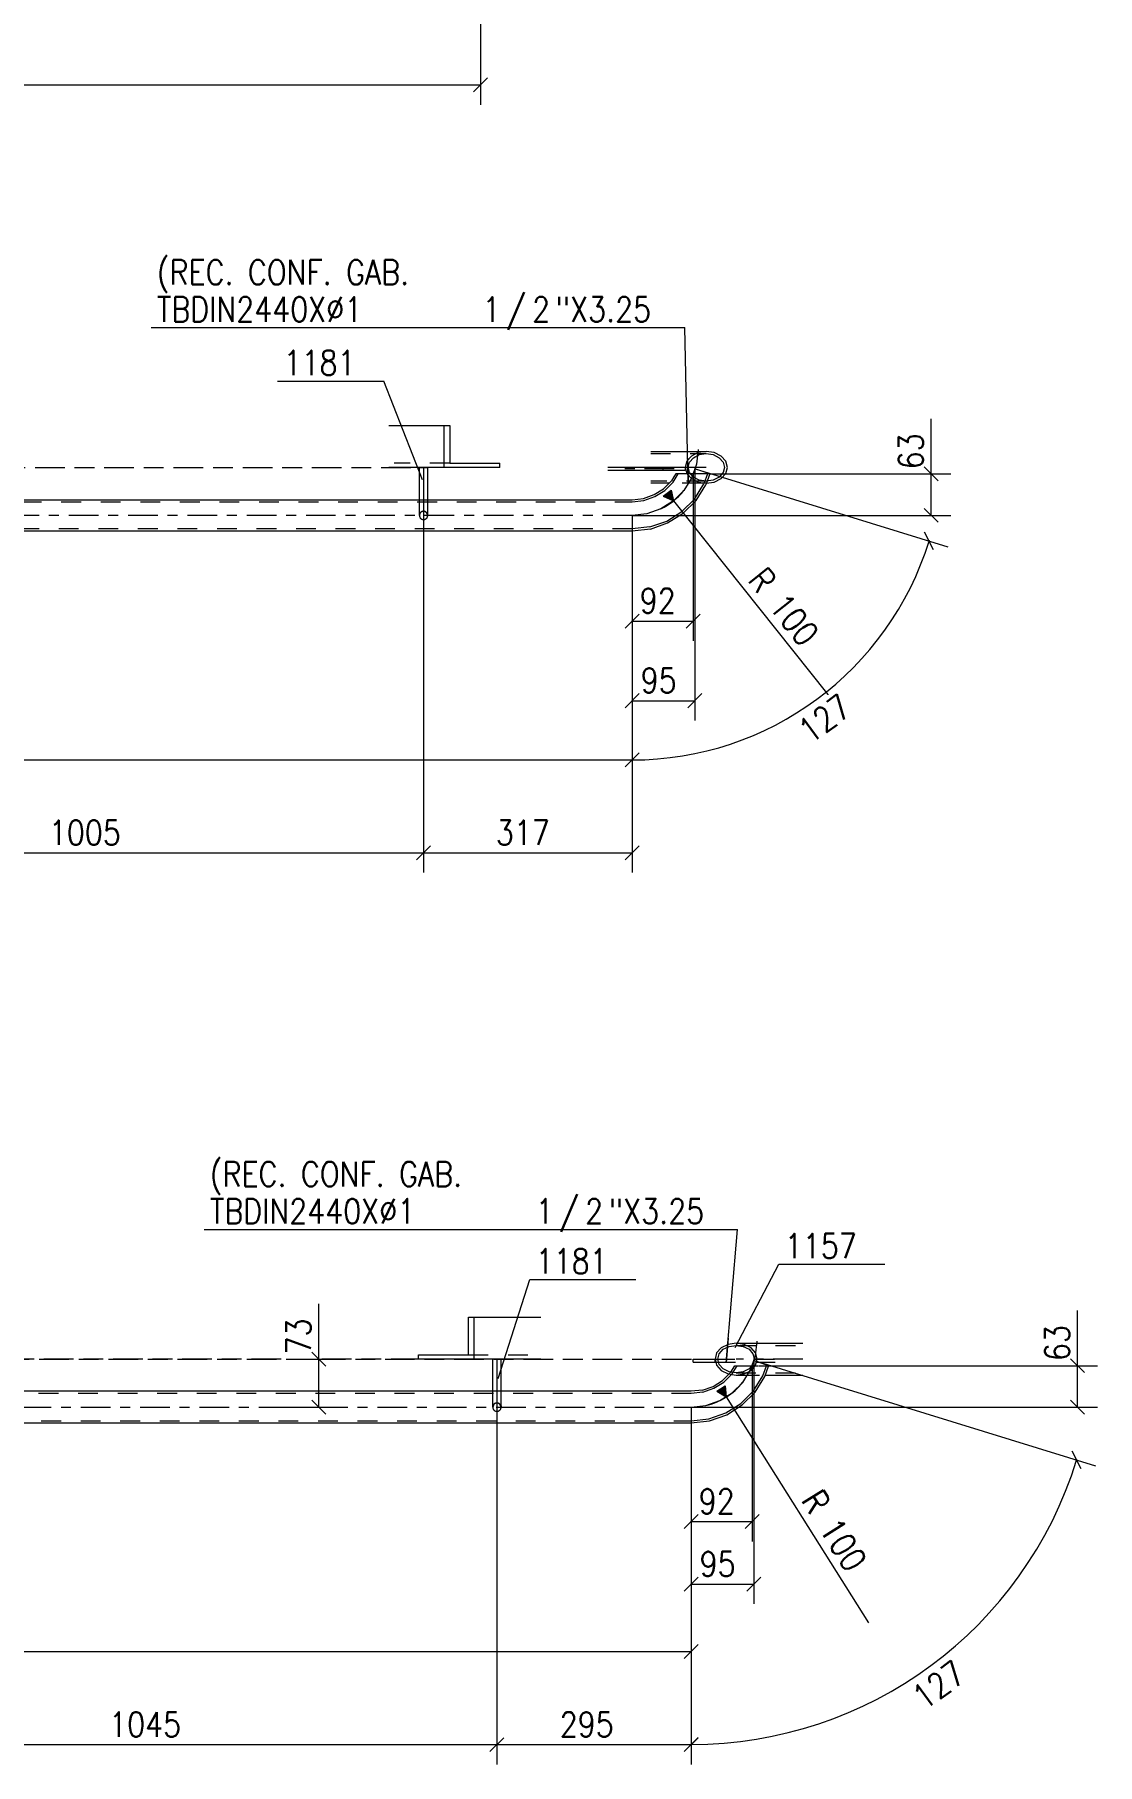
# Model space of a CAD drawing. Header units: millimetres. Extents: x 5 to 846, y 5 to 599.
# Drawn here: x 251.5 to 359, y 104 to 279 of the extents above; entities that cross this region are included whole.
import ezdxf

# ---------------------------------------------------------------- set-up
doc = ezdxf.new("R2010")
doc.units = ezdxf.units.MM
for name, pattern in [('XKITLINE00', [0]), ('XKITLINE02', [4, 2, -2]), ('XKITLINE03', [6, 3, -1, 1, -1]), ('XKITLINE06', [7, 3, -1, 2, -1])]:
    doc.linetypes.add(name, pattern=pattern)
for name, color, linetype, lineweight in [('Cota', 4, 'Continuous', 0), ('Marca da peça', 2, 'Continuous', 0), ('Objeto gráfico', 3, 'Continuous', 0), ('Peça', 2, 'Continuous', 0), ('Texto', 7, 'Continuous', 0)]:
    doc.layers.add(name, color=color, linetype=linetype, lineweight=lineweight)
doc.styles.add('ROMANS', font='ROMANS__.TTF')
doc.styles.add('SIMPLEX', font='SIMPLEX_.TTF')

# ---------------------------------------------------------------- blocks, each defined once
blk = doc.blocks.new('*A42')
at = {"layer": 'Peça', "color": 4, "linetype": 'XKITLINE00', "lineweight": 0}
for p, q in [((317.3, 235.23), (309.48, 235.23)), ((317.3, 234.91), (309.48, 234.91)), ((315.09, 234.91), (315.09, 235.23)), ((317.3, 235.23), (317.3, 234.91))]:
    blk.add_line(p, q, dxfattribs=at)
at = {"layer": 'Peça', "color": 7, "linetype": 'XKITLINE03', "lineweight": 0}
blk.add_line((316.2, 235.07), (310.58, 235.07), dxfattribs=at)
blk = doc.blocks.new('*A45')
at = {"layer": 'Peça', "color": 4, "linetype": 'XKITLINE00', "lineweight": 0}
for p, q in [((290.42, 232.04), (290.42, 235.23)), ((291.26, 232.04), (291.26, 235.23)), ((290.42, 231.96), (290.42, 232.04)), ((291.26, 231.96), (291.26, 232.04))]:
    blk.add_line(p, q, dxfattribs=at)
at = {"layer": 'Peça', "color": 7, "linetype": 'XKITLINE02', "lineweight": 0}
for p, q in [((290.42, 235.23), (291.26, 235.23)), ((290.42, 230.5), (290.42, 231.96)), ((291.26, 230.5), (291.26, 231.96)), ((290.42, 230.37), (290.54, 230.67)), ((290.42, 230.37), (290.42, 230.5)), ((290.84, 230.8), (290.54, 230.67)), ((291.14, 230.67), (290.84, 230.8)), ((291.26, 230.37), (291.14, 230.67)), ((291.26, 230.37), (291.26, 230.5))]:
    blk.add_line(p, q, dxfattribs=at)
at = {"layer": 'Peça', "color": 7, "linetype": 'XKITLINE03', "lineweight": 0}
for p, q in [((290.84, 235.23), (290.84, 232.04)), ((290.84, 232.04), (290.84, 231.4)), ((290.84, 231.4), (290.84, 230.86)), ((290.84, 230.86), (290.84, 230.5)), ((290.84, 230.5), (290.84, 230.37)), ((290.84, 230.37), (290.84, 230.37))]:
    blk.add_line(p, q, dxfattribs=at)
at = {"layer": 'Peça', "color": 7, "linetype": 'XKITLINE02', "lineweight": 0}
for start, end in [(135, 315), (315, 135)]:
    blk.add_arc((290.84, 230.37), 0.423, start, end, dxfattribs=at)
blk = doc.blocks.new('*A47')
at = {"layer": 'Peça', "color": 7, "linetype": 'XKITLINE03', "lineweight": 0}
for p, q in [((318.62, 237.04), (318.45, 235.56)), ((318.62, 237.05), (318.62, 237.04)), ((318.45, 235.56), (317.95, 234.15)), ((317.16, 232.88), (316.11, 231.83)), ((317.95, 234.15), (317.16, 232.88)), ((316.11, 231.83), (314.84, 231.03)), ((311.95, 230.37), (70.2, 230.37)), ((313.43, 230.54), (311.95, 230.37)), ((314.84, 231.03), (313.43, 230.54))]:
    blk.add_line(p, q, dxfattribs=at)
at = {"layer": 'Peça', "color": 7, "linetype": 'XKITLINE02', "lineweight": 0}
for p, q in [((316.08, 233.74), (316.6, 234.56)), ((316.35, 234.56), (316.17, 234.27)), ((316.38, 234.56), (316.35, 234.56)), ((317.1, 234.56), (316.6, 234.56)), ((317.7, 234.56), (317.1, 234.56)), ((317.85, 234.56), (317.37, 234.56)), ((319.55, 234.56), (319.2, 233.55)), ((314.24, 232.27), (315.25, 232.9)), ((315.25, 232.9), (316.08, 233.74)), ((318.24, 232.02), (319.2, 233.55)), ((319.72, 234.41), (319.45, 233.62)), ((70.2, 231.75), (311.95, 231.75)), ((311.95, 231.75), (313.13, 231.88)), ((313.13, 231.88), (314.24, 232.27)), ((316.96, 230.75), (318.24, 232.02)), ((313.74, 229.2), (315.44, 229.79)), ((315.44, 229.79), (316.96, 230.75)), ((311.95, 229), (70.2, 229)), ((313.74, 229.2), (311.95, 229))]:
    blk.add_line(p, q, dxfattribs=at)
at = {"layer": 'Peça', "color": 4, "linetype": 'XKITLINE00', "lineweight": 0}
for p, q in [((316.38, 234.56), (316.38, 234.56)), ((317.37, 234.56), (316.38, 234.56)), ((319.78, 234.56), (317.85, 234.56)), ((319.78, 234.56), (319.72, 234.41)), ((314.15, 232.47), (315.11, 233.07)), ((315.11, 233.07), (315.92, 233.87)), ((316.17, 234.27), (315.92, 233.87)), ((318.4, 231.89), (319.39, 233.46)), ((319.45, 233.62), (319.39, 233.46)), ((70.2, 231.96), (311.95, 231.96)), ((311.95, 231.96), (313.08, 232.09)), ((313.08, 232.09), (314.15, 232.47)), ((317.1, 230.58), (318.4, 231.89)), ((313.79, 228.99), (315.53, 229.6)), ((315.53, 229.6), (317.1, 230.58)), ((311.95, 228.78), (70.2, 228.78)), ((313.79, 228.99), (311.95, 228.78))]:
    blk.add_line(p, q, dxfattribs=at)
blk = doc.blocks.new('*A48')
at = {"layer": 'Peça', "color": 4, "linetype": 'XKITLINE00', "lineweight": 0}
for p, q in [((313.82, 236.84), (319.44, 236.84)), ((317.93, 236.37), (317.47, 235.85)), ((318.62, 236.72), (317.93, 236.37)), ((318.13, 236.21), (318.73, 236.52)), ((319.44, 236.84), (318.62, 236.72)), ((318.73, 236.52), (319.44, 236.62)), ((320.25, 236.72), (319.44, 236.84)), ((319.44, 236.62), (320.14, 236.52)), ((320.14, 236.52), (320.74, 236.21)), ((320.95, 236.37), (320.25, 236.72)), ((321.41, 235.85), (320.95, 236.37)), ((317.47, 235.85), (317.3, 235.23)), ((317.3, 235.23), (317.47, 234.61)), ((317.47, 234.61), (317.93, 234.09)), ((317.59, 235.23), (317.73, 235.76)), ((317.73, 234.7), (317.59, 235.23)), ((317.73, 235.76), (318.13, 236.21)), ((318.13, 234.24), (317.73, 234.7)), ((320.74, 236.21), (321.14, 235.76)), ((321.14, 234.7), (320.74, 234.24)), ((320.95, 234.09), (321.41, 234.61)), ((321.14, 235.76), (321.28, 235.23)), ((321.28, 235.23), (321.14, 234.7)), ((321.57, 235.23), (321.41, 235.85)), ((321.41, 234.61), (321.57, 235.23)), ((315.66, 233.62), (313.82, 233.62)), ((317.93, 234.09), (318.62, 233.74)), ((318.73, 233.94), (318.13, 234.24)), ((318.62, 233.74), (319.44, 233.62)), ((319.44, 233.84), (318.73, 233.94)), ((319.44, 233.62), (318.98, 233.62)), ((320.14, 233.94), (319.44, 233.84)), ((319.44, 233.62), (320.25, 233.74)), ((320.74, 234.24), (320.14, 233.94)), ((320.25, 233.74), (320.95, 234.09))]:
    blk.add_line(p, q, dxfattribs=at)
at = {"layer": 'Peça', "color": 7, "linetype": 'XKITLINE02', "lineweight": 0}
for p, q in [((313.82, 236.62), (319.44, 236.62)), ((319.44, 233.84), (313.82, 233.84)), ((318.98, 233.62), (315.66, 233.62))]:
    blk.add_line(p, q, dxfattribs=at)
at = {"layer": 'Peça', "color": 7, "linetype": 'XKITLINE03', "lineweight": 0}
blk.add_line((319.44, 235.23), (313.82, 235.23), dxfattribs=at)
blk = doc.blocks.new('*A50')
at = {"layer": 'Peça', "color": 4, "linetype": 'XKITLINE00', "lineweight": 0}
for p, q in [((287.32, 239.46), (293.49, 239.46)), ((292.93, 235.23), (292.93, 239.46)), ((293.49, 239.46), (293.49, 235.65)), ((298.54, 235.23), (287.32, 235.23)), ((293.49, 235.65), (298.54, 235.65)), ((298.54, 235.23), (298.54, 235.65))]:
    blk.add_line(p, q, dxfattribs=at)
at = {"layer": 'Peça', "color": 7, "linetype": 'XKITLINE02', "lineweight": 0}
for p, q in [((293.49, 235.65), (287.88, 235.65)), ((292.93, 235.23), (292.93, 235.23))]:
    blk.add_line(p, q, dxfattribs=at)
blk = doc.blocks.new('*A84')
at = {"layer": 'Peça', "color": 4, "linetype": 'XKITLINE00', "lineweight": 0}
for p, q in [((320.48, 145.61), (320.32, 144.99)), ((320.94, 146.13), (320.48, 145.61)), ((320.61, 144.99), (320.75, 145.52)), ((320.75, 145.52), (321.15, 145.98)), ((321.64, 146.48), (320.94, 146.13)), ((321.15, 145.98), (321.75, 146.28)), ((322.45, 146.6), (321.64, 146.48)), ((321.75, 146.28), (322.45, 146.38)), ((322.45, 146.6), (329.21, 146.6)), ((323.27, 146.48), (322.45, 146.6)), ((322.45, 146.38), (323.16, 146.28)), ((323.16, 146.28), (323.76, 145.98)), ((323.96, 146.13), (323.27, 146.48)), ((323.76, 145.98), (324.16, 145.52)), ((324.42, 145.61), (323.96, 146.13)), ((324.16, 145.52), (324.3, 144.99)), ((324.59, 144.99), (324.42, 145.61)), ((320.32, 144.99), (320.48, 144.38)), ((320.48, 144.38), (320.94, 143.85)), ((320.75, 144.46), (320.61, 144.99)), ((321.15, 144.01), (320.75, 144.46)), ((320.94, 143.85), (321.64, 143.5)), ((321.75, 143.7), (321.15, 144.01)), ((322.45, 143.6), (321.75, 143.7)), ((323.16, 143.7), (322.45, 143.6)), ((323.76, 144.01), (323.16, 143.7)), ((323.27, 143.5), (323.96, 143.85)), ((324.16, 144.46), (323.76, 144.01)), ((323.96, 143.85), (324.42, 144.38)), ((324.3, 144.99), (324.16, 144.46)), ((324.42, 144.38), (324.59, 144.99)), ((321.64, 143.5), (322.45, 143.38)), ((322.45, 143.38), (323.27, 143.5)), ((322.45, 143.38), (322.81, 143.38)), ((325.41, 143.38), (329.21, 143.38))]:
    blk.add_line(p, q, dxfattribs=at)
at = {"layer": 'Peça', "color": 7, "linetype": 'XKITLINE02', "lineweight": 0}
for p, q in [((322.45, 146.38), (329.21, 146.38)), ((322.45, 143.6), (329.21, 143.6)), ((322.81, 143.38), (325.41, 143.38))]:
    blk.add_line(p, q, dxfattribs=at)
at = {"layer": 'Peça', "color": 7, "linetype": 'XKITLINE03', "lineweight": 0}
blk.add_line((329.21, 144.99), (322.45, 144.99), dxfattribs=at)
blk = doc.blocks.new('*A85')
at = {"layer": 'Peça', "color": 4, "linetype": 'XKITLINE00', "lineweight": 0}
for p, q in [((297.84, 141.8), (297.84, 144.99)), ((298.69, 141.8), (298.69, 144.99)), ((297.84, 141.73), (297.84, 141.8)), ((298.69, 141.73), (298.69, 141.8))]:
    blk.add_line(p, q, dxfattribs=at)
at = {"layer": 'Peça', "color": 7, "linetype": 'XKITLINE02', "lineweight": 0}
for p, q in [((298.69, 144.99), (297.84, 144.99)), ((297.84, 140.26), (297.84, 141.73)), ((297.96, 140.43), (297.84, 140.13)), ((297.84, 140.13), (297.84, 140.26)), ((298.26, 140.56), (297.96, 140.43)), ((298.56, 140.43), (298.26, 140.56)), ((298.69, 140.13), (298.56, 140.43)), ((298.69, 140.26), (298.69, 141.73)), ((298.69, 140.26), (298.69, 140.13))]:
    blk.add_line(p, q, dxfattribs=at)
at = {"layer": 'Peça', "color": 7, "linetype": 'XKITLINE03', "lineweight": 0}
for p, q in [((298.26, 144.99), (298.26, 141.8)), ((298.26, 141.8), (298.26, 141.16)), ((298.26, 141.16), (298.26, 140.62)), ((298.26, 140.62), (298.26, 140.26)), ((298.26, 140.26), (298.26, 140.13)), ((298.26, 140.13), (298.26, 140.13))]:
    blk.add_line(p, q, dxfattribs=at)
at = {"layer": 'Peça', "color": 7, "linetype": 'XKITLINE02', "lineweight": 0}
for start, end in [(135, 315), (315, 135)]:
    blk.add_arc((298.26, 140.13), 0.423, start, end, dxfattribs=at)
blk = doc.blocks.new('*A86')
at = {"layer": 'Peça', "color": 7, "linetype": 'XKITLINE03', "lineweight": 0}
for p, q in [((323.92, 143.91), (324.41, 145.32)), ((324.41, 145.32), (324.58, 146.8)), ((324.58, 146.8), (324.58, 146.81)), ((323.13, 142.64), (323.92, 143.91)), ((322.07, 141.59), (323.13, 142.64)), ((76.17, 140.13), (317.91, 140.13)), ((317.91, 140.13), (319.4, 140.3)), ((319.4, 140.3), (320.81, 140.79)), ((320.81, 140.79), (322.07, 141.59))]:
    blk.add_line(p, q, dxfattribs=at)
at = {"layer": 'Peça', "color": 7, "linetype": 'XKITLINE02', "lineweight": 0}
for p, q in [((321.74, 143.49), (321.88, 143.64)), ((321.88, 143.64), (321.91, 143.68)), ((321.91, 143.68), (322.32, 144.32)), ((322.05, 143.5), (322.57, 144.32)), ((322.34, 144.32), (322.32, 144.32)), ((322.57, 144.32), (323.07, 144.32)), ((322.66, 144.32), (324.73, 144.32)), ((323.07, 144.32), (323.67, 144.32)), ((325.16, 143.31), (325.52, 144.32)), ((325.72, 144.27), (325.74, 144.32)), ((325.72, 144.32), (325.74, 144.32)), ((325.74, 144.32), (325.72, 144.32)), ((319.09, 141.64), (320.21, 142.04)), ((320.21, 142.04), (321.21, 142.67)), ((321.21, 142.67), (322.05, 143.5)), ((324.2, 141.79), (325.16, 143.31)), ((317.91, 141.51), (76.17, 141.51)), ((319.09, 141.64), (317.91, 141.51)), ((321.4, 139.55), (322.93, 140.51)), ((322.93, 140.51), (324.2, 141.79)), ((76.17, 138.76), (317.91, 138.76)), ((317.91, 138.76), (319.7, 138.96)), ((319.7, 138.96), (321.4, 139.55))]:
    blk.add_line(p, q, dxfattribs=at)
at = {"layer": 'Peça', "color": 4, "linetype": 'XKITLINE00', "lineweight": 0}
for p, q in [((322.34, 144.32), (322.35, 144.32)), ((322.35, 144.32), (324.04, 144.32)), ((324.73, 144.32), (325.72, 144.32)), ((325.35, 143.22), (325.72, 144.27)), ((319.04, 141.85), (317.91, 141.73)), ((319.04, 141.85), (320.12, 142.23)), ((320.12, 142.23), (321.08, 142.83)), ((321.08, 142.83), (321.74, 143.49)), ((324.37, 141.65), (325.35, 143.22)), ((317.91, 141.73), (76.17, 141.73)), ((321.5, 139.36), (323.06, 140.35)), ((323.06, 140.35), (324.37, 141.65)), ((76.17, 138.54), (317.91, 138.54)), ((317.91, 138.54), (319.75, 138.75)), ((319.75, 138.75), (321.5, 139.36))]:
    blk.add_line(p, q, dxfattribs=at)
blk = doc.blocks.new('*A89')
at = {"layer": 'Peça', "color": 4, "linetype": 'XKITLINE00', "lineweight": 0}
for p, q in [((318.11, 144.67), (318.11, 144.99)), ((318.11, 144.99), (320.32, 144.99)), ((318.11, 144.67), (320.4, 144.67)), ((320.32, 144.67), (320.32, 144.99))]:
    blk.add_line(p, q, dxfattribs=at)
at = {"layer": 'Peça', "color": 7, "linetype": 'XKITLINE02', "lineweight": 0}
for p, q in [((320.32, 144.99), (327.08, 144.99)), ((320.4, 144.67), (327.08, 144.67))]:
    blk.add_line(p, q, dxfattribs=at)
blk = doc.blocks.new('*A93')
at = {"layer": 'Peça', "color": 4, "linetype": 'XKITLINE00', "lineweight": 0}
for p, q in [((295.39, 145.41), (295.39, 149.22)), ((295.39, 149.22), (302.71, 149.22)), ((295.95, 144.99), (295.95, 149.22)), ((290.34, 144.99), (290.34, 145.41)), ((290.34, 145.41), (295.39, 145.41)), ((302.71, 144.99), (290.34, 144.99))]:
    blk.add_line(p, q, dxfattribs=at)
at = {"layer": 'Peça', "color": 7, "linetype": 'XKITLINE02', "lineweight": 0}
blk.add_line((295.39, 145.41), (302.15, 145.41), dxfattribs=at)
blk = doc.blocks.new('*A119')
at = {"layer": 'Objeto gráfico', "color": 7, "linetype": 'XKITLINE06', "lineweight": 0}
blk.add_line((97.55, 235.23), (290.16, 235.23), dxfattribs=at)
blk = doc.blocks.new('*A121')
at = {"layer": 'Objeto gráfico', "color": 7, "linetype": 'XKITLINE06', "lineweight": 0}
blk.add_line((319.78, 234.56), (318.28, 235.08), dxfattribs=at)
blk = doc.blocks.new('*A135')
at = {"layer": 'Objeto gráfico', "color": 7, "linetype": 'XKITLINE06', "lineweight": 0}
blk.add_line((325.74, 144.32), (324.25, 144.85), dxfattribs=at)
blk = doc.blocks.new('*A137')
at = {"layer": 'Objeto gráfico', "color": 7, "linetype": 'XKITLINE06', "lineweight": 0}
for p, q in [((276.44, 144.99), (97.96, 144.99)), ((290.56, 144.99), (279.94, 144.99))]:
    blk.add_line(p, q, dxfattribs=at)
blk = doc.blocks.new('*A139')
at = {"layer": 'Objeto gráfico', "color": 7, "linetype": 'XKITLINE06', "lineweight": 0}
for p, q in [((97.96, 144.99), (276.44, 144.99)), ((279.94, 144.99), (318.06, 144.99))]:
    blk.add_line(p, q, dxfattribs=at)
blk = doc.blocks.new('*A140')
at = {"layer": 'Objeto gráfico', "color": 7, "linetype": 'XKITLINE06', "lineweight": 0}
blk.add_line((325.74, 144.32), (324.25, 144.85), dxfattribs=at)
blk = doc.blocks.new('*A177')
at = {"layer": 'Cota', "color": 7, "linetype": 'XKITLINE00', "lineweight": 0}
for p, q in [((296.59, 461.28), (296.59, 271.93)), ((107.84, 273.93), (296.59, 273.93)), ((297.3, 274.64), (295.89, 273.23))]:
    blk.add_line(p, q, dxfattribs=at)
at = {"layer": 'Cota', "color": 3}
blk.add_point((296.59, 273.93), dxfattribs=at)
blk = doc.blocks.new('*A271')
at = {"layer": 'Cota', "color": 7, "linetype": 'XKITLINE00', "lineweight": 0}
for p, q in [((311.95, 230.37), (311.95, 203.64)), ((70.2, 205.64), (311.95, 205.64)), ((312.66, 206.34), (311.24, 204.93))]:
    blk.add_line(p, q, dxfattribs=at)
at = {"layer": 'Cota', "color": 3}
blk.add_point((311.95, 205.64), dxfattribs=at)
blk = doc.blocks.new('*A277')
at = {"layer": 'Cota', "color": 7, "linetype": 'XKITLINE00', "lineweight": 0}
for p, q in [((223.85, 235.23), (223.85, 194.22)), ((290.84, 235.23), (290.84, 194.22)), ((224.55, 196.92), (223.14, 195.51)), ((223.85, 196.22), (290.84, 196.22)), ((291.55, 196.92), (290.13, 195.51))]:
    blk.add_line(p, q, dxfattribs=at)
at = {"layer": 'Cota', "color": 3}
for p in [(223.85, 196.22), (290.84, 196.22)]:
    blk.add_point(p, dxfattribs=at)
at = {"layer": 'Cota', "color": 3, "style": 'SIMPLEX', "width": 0.85}
blk.add_text('1005', height=2.5, dxfattribs=at).set_placement((252.94, 197.02))
blk = doc.blocks.new('*A278')
at = {"layer": 'Cota', "color": 7, "linetype": 'XKITLINE00', "lineweight": 0}
for p, q in [((290.84, 235.23), (290.84, 194.22)), ((311.95, 230.37), (311.95, 194.22)), ((291.55, 196.92), (290.13, 195.51)), ((290.84, 196.22), (311.95, 196.22)), ((312.66, 196.92), (311.24, 195.51))]:
    blk.add_line(p, q, dxfattribs=at)
at = {"layer": 'Cota', "color": 3}
for p in [(290.84, 196.22), (311.95, 196.22)]:
    blk.add_point(p, dxfattribs=at)
at = {"layer": 'Cota', "color": 3, "style": 'SIMPLEX', "width": 0.85}
blk.add_text('317', height=2.5, dxfattribs=at).set_placement((298.15, 197.02))
blk = doc.blocks.new('*A279')
at = {"layer": 'Cota'}
blk.add_hatch(color=7, dxfattribs=at).paths.add_polyline_path([(315.87, 232.92), (316.11, 231.83), (315.09, 232.3)], flags=17)
at = {"layer": 'Cota', "color": 7, "linetype": 'XKITLINE00', "lineweight": 0}
for p, q in [((315.09, 232.3), (315.87, 232.92)), ((315.87, 232.92), (316.11, 231.83)), ((315.09, 232.3), (316.11, 231.83)), ((316.11, 231.83), (331.74, 212.23)), ((331.74, 212.23), (331.74, 212.22))]:
    blk.add_line(p, q, dxfattribs=at)
blk.add_arc((311.95, 237.04), 6.67, 295.7143, 321.4286, dxfattribs=at)
at = {"layer": 'Cota', "color": 3, "style": 'SIMPLEX', "width": 0.85}
blk.add_text('R 100', height=2.5, rotation=-51.4287, dxfattribs=at).set_placement((323.53, 223.8))
blk = doc.blocks.new('*A281')
at = {"layer": 'Cota', "color": 7, "linetype": 'XKITLINE00', "lineweight": 0}
for p, q in [((318.32, 235.07), (343.88, 227.19)), ((311.95, 230.37), (311.95, 203.62)), ((342.43, 226.89), (341.5, 228.66)), ((311.24, 204.92), (312.66, 206.33))]:
    blk.add_line(p, q, dxfattribs=at)
blk.add_arc((311.95, 237.04), 31.42, 270, 342.8525, dxfattribs=at)
at = {"layer": 'Cota', "color": 7}
for p in [(341.97, 227.78), (311.95, 205.62)]:
    blk.add_point(p, dxfattribs=at)
at = {"layer": 'Cota', "color": 3, "style": 'SIMPLEX', "width": 0.85}
blk.add_text('127', height=2.5, rotation=36.4287, dxfattribs=at).set_placement((329.95, 207.18))
blk = doc.blocks.new('*A282')
at = {"layer": 'Cota', "color": 7, "linetype": 'XKITLINE00', "lineweight": 0}
for p, q in [((318.28, 235.08), (318.28, 209.62)), ((311.95, 230.37), (311.95, 209.62)), ((312.66, 212.33), (311.24, 210.91)), ((318.99, 212.33), (317.58, 210.91)), ((311.95, 211.62), (318.28, 211.62))]:
    blk.add_line(p, q, dxfattribs=at)
at = {"layer": 'Cota', "color": 3}
for p in [(311.95, 211.62), (318.28, 211.62)]:
    blk.add_point(p, dxfattribs=at)
at = {"layer": 'Cota', "color": 3, "style": 'SIMPLEX', "width": 0.85}
blk.add_text('95', height=2.5, dxfattribs=at).set_placement((312.8, 212.42))
blk = doc.blocks.new('*A283')
at = {"layer": 'Cota', "color": 7, "linetype": 'XKITLINE00', "lineweight": 0}
for p, q in [((318.1, 234.56), (318.1, 217.68)), ((311.95, 230.37), (311.95, 217.68)), ((312.66, 220.39), (311.24, 218.97)), ((311.95, 219.68), (318.1, 219.68)), ((318.81, 220.39), (317.39, 218.97))]:
    blk.add_line(p, q, dxfattribs=at)
at = {"layer": 'Cota', "color": 3}
for p in [(311.95, 219.68), (318.1, 219.68)]:
    blk.add_point(p, dxfattribs=at)
at = {"layer": 'Cota', "color": 3, "style": 'SIMPLEX', "width": 0.85}
blk.add_text('92', height=2.5, dxfattribs=at).set_placement((312.7, 220.48))
blk = doc.blocks.new('*A284')
at = {"layer": 'Cota', "color": 7, "linetype": 'XKITLINE00', "lineweight": 0}
for p, q in [((342.18, 234.56), (342.18, 240.15)), ((342.18, 234.56), (342.18, 240.15)), ((319.78, 234.56), (344.18, 234.56)), ((341.47, 235.27), (342.88, 233.86)), ((342.18, 230.37), (342.18, 234.56)), ((341.47, 231.08), (342.88, 229.67)), ((311.95, 230.37), (344.18, 230.37))]:
    blk.add_line(p, q, dxfattribs=at)
at = {"layer": 'Cota', "color": 3}
for p in [(342.18, 234.56), (342.18, 230.37)]:
    blk.add_point(p, dxfattribs=at)
at = {"layer": 'Cota', "color": 3, "style": 'SIMPLEX', "width": 0.85}
blk.add_text('63', height=2.5, rotation=90.0002, dxfattribs=at).set_placement((341.38, 235.03))
blk = doc.blocks.new('*A286')
at = {"layer": 'Texto', "color": 7, "linetype": 'XKITLINE00', "lineweight": 0}
for p, q in [((263.28, 249.37), (317.25, 249.37)), ((317.61, 233.66), (317.25, 249.37)), ((317.55, 236.16), (317.61, 233.66))]:
    blk.add_line(p, q, dxfattribs=at)
at = {"layer": 'Texto', "color": 3, "style": 'ROMANS', "width": 0.85}
for s, p in [('(REC. CONF. GAB.', (263.88, 253.72)), ('TBDIN2440XØ1 ', (263.88, 249.97)), ('1', (296.81, 249.97)), ('/', (299.2, 249.97)), ('2', (301.82, 249.97)), ('"X3.25', (304.2, 249.97))]:
    blk.add_text(s, height=2.5, dxfattribs=at).set_placement(p)
blk = doc.blocks.new('*A290')
at = {"layer": 'Marca da peça', "color": 7, "linetype": 'XKITLINE00', "lineweight": 0}
for p in [(276.08, 243.96), (290.73, 233.97)]:
    blk.add_line(p, (286.82, 243.96), dxfattribs=at)
at = {"layer": 'Marca da peça', "color": 4, "style": 'ROMANS', "width": 0.85}
blk.add_text('1181', height=2.5, dxfattribs=at).set_placement((276.68, 244.56))
blk = doc.blocks.new('*A443')
at = {"layer": 'Cota', "color": 7, "linetype": 'XKITLINE00', "lineweight": 0}
for p, q in [((324.07, 144.32), (324.07, 126.55)), ((317.91, 140.13), (317.91, 126.55)), ((318.62, 129.26), (317.21, 127.84)), ((317.91, 128.55), (324.07, 128.55)), ((324.77, 129.26), (323.36, 127.84))]:
    blk.add_line(p, q, dxfattribs=at)
at = {"layer": 'Cota', "color": 3}
for p in [(317.91, 128.55), (324.07, 128.55)]:
    blk.add_point(p, dxfattribs=at)
at = {"layer": 'Cota', "color": 3, "style": 'SIMPLEX', "width": 0.85}
blk.add_text('92', height=2.5, dxfattribs=at).set_placement((318.67, 129.35))
blk = doc.blocks.new('*A444')
at = {"layer": 'Cota', "color": 7, "linetype": 'XKITLINE00', "lineweight": 0}
for p, q in [((324.25, 144.85), (324.25, 120.21)), ((317.91, 140.13), (317.91, 120.21)), ((318.62, 122.92), (317.21, 121.5)), ((324.96, 122.92), (323.54, 121.5)), ((317.91, 122.21), (324.25, 122.21))]:
    blk.add_line(p, q, dxfattribs=at)
at = {"layer": 'Cota', "color": 3}
for p in [(317.91, 122.21), (324.25, 122.21)]:
    blk.add_point(p, dxfattribs=at)
at = {"layer": 'Cota', "color": 3, "style": 'SIMPLEX', "width": 0.85}
blk.add_text('95', height=2.5, dxfattribs=at).set_placement((318.76, 123.01))
blk = doc.blocks.new('*A445')
at = {"layer": 'Cota'}
blk.add_hatch(color=7, dxfattribs=at).paths.add_polyline_path([(321.35, 142.27), (321.46, 141.16), (320.51, 141.74)], flags=17)
at = {"layer": 'Cota', "color": 7, "linetype": 'XKITLINE00', "lineweight": 0}
for p, q in [((320.51, 141.74), (321.35, 142.27)), ((321.35, 142.27), (321.46, 141.16)), ((320.51, 141.74), (321.46, 141.16)), ((321.46, 141.16), (335.83, 118.29))]:
    blk.add_line(p, q, dxfattribs=at)
blk.add_arc((317.91, 146.8), 6.67, 282.8571, 321.4286, dxfattribs=at)
at = {"layer": 'Cota', "color": 3, "style": 'SIMPLEX', "width": 0.85}
blk.add_text('R 100', height=2.5, rotation=-57.8573, dxfattribs=at).set_placement((328.97, 130.71))
blk = doc.blocks.new('*A446')
at = {"layer": 'Cota', "color": 7, "linetype": 'XKITLINE00', "lineweight": 0}
for p, q in [((280.24, 144.99), (280.24, 150.57)), ((280.24, 144.99), (280.24, 150.57)), ((279.54, 145.7), (280.95, 144.28)), ((276.94, 144.99), (282.24, 144.99)), ((280.24, 140.13), (280.24, 144.99)), ((276.94, 140.13), (282.24, 140.13)), ((279.54, 140.84), (280.95, 139.43))]:
    blk.add_line(p, q, dxfattribs=at)
at = {"layer": 'Cota', "color": 3}
for p in [(280.24, 144.99), (280.24, 140.13)]:
    blk.add_point(p, dxfattribs=at)
at = {"layer": 'Cota', "color": 3, "style": 'SIMPLEX', "width": 0.85}
blk.add_text('73', height=2.5, rotation=90.0002, dxfattribs=at).set_placement((279.44, 145.46))
blk = doc.blocks.new('*A450')
at = {"layer": 'Cota', "color": 7, "linetype": 'XKITLINE00', "lineweight": 0}
for p, q in [((228.62, 144.99), (228.62, 103.98)), ((298.26, 144.99), (298.26, 103.98)), ((229.32, 106.68), (227.91, 105.27)), ((228.62, 105.98), (298.26, 105.98)), ((298.97, 106.68), (297.56, 105.27))]:
    blk.add_line(p, q, dxfattribs=at)
at = {"layer": 'Cota', "color": 3}
for p in [(228.62, 105.98), (298.26, 105.98)]:
    blk.add_point(p, dxfattribs=at)
at = {"layer": 'Cota', "color": 3, "style": 'SIMPLEX', "width": 0.85}
blk.add_text('1045', height=2.5, dxfattribs=at).set_placement((259.03, 106.78))
blk = doc.blocks.new('*A451')
at = {"layer": 'Cota', "color": 7, "linetype": 'XKITLINE00', "lineweight": 0}
for p, q in [((298.26, 144.99), (298.26, 103.98)), ((317.91, 140.13), (317.91, 103.98)), ((298.97, 106.68), (297.56, 105.27)), ((298.26, 105.98), (317.91, 105.98)), ((318.62, 106.68), (317.21, 105.27))]:
    blk.add_line(p, q, dxfattribs=at)
at = {"layer": 'Cota', "color": 3}
for p in [(298.26, 105.98), (317.91, 105.98)]:
    blk.add_point(p, dxfattribs=at)
at = {"layer": 'Cota', "color": 3, "style": 'SIMPLEX', "width": 0.85}
blk.add_text('295', height=2.5, dxfattribs=at).set_placement((304.61, 106.78))
blk = doc.blocks.new('*A452')
at = {"layer": 'Cota', "color": 7, "linetype": 'XKITLINE00', "lineweight": 0}
for p, q in [((317.91, 140.13), (317.91, 113.4)), ((318.62, 116.1), (317.21, 114.69)), ((76.17, 115.4), (317.91, 115.4))]:
    blk.add_line(p, q, dxfattribs=at)
at = {"layer": 'Cota', "color": 3}
blk.add_point((317.91, 115.4), dxfattribs=at)
blk = doc.blocks.new('*A453')
at = {"layer": 'Texto', "color": 7, "linetype": 'XKITLINE00', "lineweight": 0}
for p, q in [((268.64, 158.11), (322.61, 158.11)), ((321.44, 144.61), (322.61, 158.11)), ((321.66, 147.1), (321.44, 144.61))]:
    blk.add_line(p, q, dxfattribs=at)
at = {"layer": 'Texto', "color": 3, "style": 'ROMANS', "width": 0.85}
for s, p in [('(REC. CONF. GAB.', (269.24, 162.46)), ('TBDIN2440XØ1 ', (269.24, 158.71)), ('1', (302.18, 158.71)), ('/', (304.56, 158.71)), ('2', (307.18, 158.71)), ('"X3.25', (309.57, 158.71))]:
    blk.add_text(s, height=2.5, dxfattribs=at).set_placement(p)
blk = doc.blocks.new('*A456')
at = {"layer": 'Marca da peça', "color": 7, "linetype": 'XKITLINE00', "lineweight": 0}
for p, q in [((322.35, 146.16), (326.77, 154.6)), ((326.77, 154.6), (337.51, 154.6))]:
    blk.add_line(p, q, dxfattribs=at)
at = {"layer": 'Marca da peça', "color": 4, "style": 'ROMANS', "width": 0.85}
blk.add_text('1157', height=2.5, dxfattribs=at).set_placement((327.37, 155.2))
blk = doc.blocks.new('*A457')
at = {"layer": 'Marca da peça', "color": 7, "linetype": 'XKITLINE00', "lineweight": 0}
for p, q in [((298.38, 143.02), (301.58, 153.05)), ((301.58, 153.05), (312.32, 153.05))]:
    blk.add_line(p, q, dxfattribs=at)
at = {"layer": 'Marca da peça', "color": 4, "style": 'ROMANS', "width": 0.85}
blk.add_text('1181', height=2.5, dxfattribs=at).set_placement((302.18, 153.65))
blk = doc.blocks.new('*A468')
at = {"layer": 'Cota', "color": 7, "linetype": 'XKITLINE00', "lineweight": 0}
for p, q in [((324.28, 144.84), (358.81, 134.18)), ((317.91, 140.13), (317.91, 104)), ((357.37, 133.89), (356.43, 135.66)), ((317.21, 105.29), (318.62, 106.71))]:
    blk.add_line(p, q, dxfattribs=at)
blk.add_arc((317.91, 146.8), 40.8, 270, 342.8525, dxfattribs=at)
at = {"layer": 'Cota', "color": 7}
for p in [(356.9, 134.77), (317.91, 106)]:
    blk.add_point(p, dxfattribs=at)
at = {"layer": 'Cota', "color": 3, "style": 'SIMPLEX', "width": 0.85}
blk.add_text('127', height=2.5, rotation=36.4287, dxfattribs=at).set_placement((341.49, 109.39))
blk = doc.blocks.new('*A469')
at = {"layer": 'Cota', "color": 7, "linetype": 'XKITLINE00', "lineweight": 0}
for p, q in [((356.99, 144.32), (356.99, 149.91)), ((356.99, 144.32), (356.99, 149.91)), ((325.74, 144.32), (358.99, 144.32)), ((356.29, 145.03), (357.7, 143.62)), ((356.99, 140.13), (356.99, 144.32)), ((317.91, 140.13), (358.99, 140.13)), ((356.29, 140.84), (357.7, 139.43))]:
    blk.add_line(p, q, dxfattribs=at)
at = {"layer": 'Cota', "color": 3}
for p in [(356.99, 144.32), (356.99, 140.13)]:
    blk.add_point(p, dxfattribs=at)
at = {"layer": 'Cota', "color": 3, "style": 'SIMPLEX', "width": 0.85}
blk.add_text('63', height=2.5, rotation=90.0002, dxfattribs=at).set_placement((356.19, 144.8))

msp = doc.modelspace()

# ---------------------------------------------------------------- block references
at = {"lineweight": 0}
for name in ['*A177', '*A290', '*A284', '*A50', '*A48', '*A47', '*A119', '*A277', '*A278', '*A45', '*A42', '*A282', '*A281', '*A283', '*A121', '*A279', '*A271', '*A456', '*A457', '*A446', '*A93', '*A469', '*A84', '*A86', '*A137', '*A139', '*A450', '*A451', '*A85', '*A444', '*A468', '*A443', '*A89', '*A135', '*A140', '*A445', '*A452']:
    msp.add_blockref(name, (0, 0), dxfattribs=at)
at = {"layer": 'Texto', "lineweight": 0}
for name in ['*A286', '*A453']:
    msp.add_blockref(name, (0, 0), dxfattribs=at)

doc.saveas('drawing.dxf')
